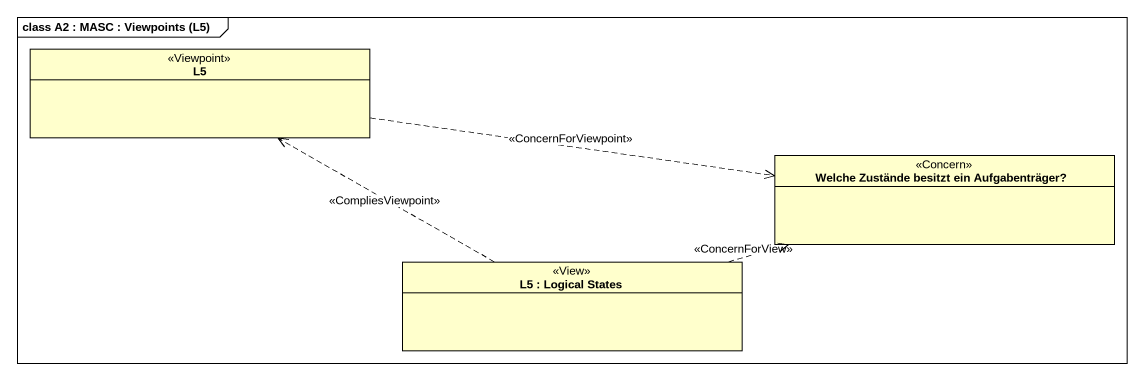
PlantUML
@startuml
mainframe class A2 : MASC : Viewpoints (L5)
hide circle
hide empty members
class L5 <<Viewpoint>>
class "Welche Zustände besitzt ein Aufgabenträger?" as Welche_Zustände_besitzt_ein <<Concern>>
class "L5 : Logical States" as L5_Logical_States <<View>>
L5 .right.> Welche_Zustände_besitzt_ein : <<ConcernForViewpoint>>
L5_Logical_States .left.> L5 : <<CompliesViewpoint>>
L5_Logical_States .right.> Welche_Zustände_besitzt_ein : <<ConcernForView>>
@enduml
